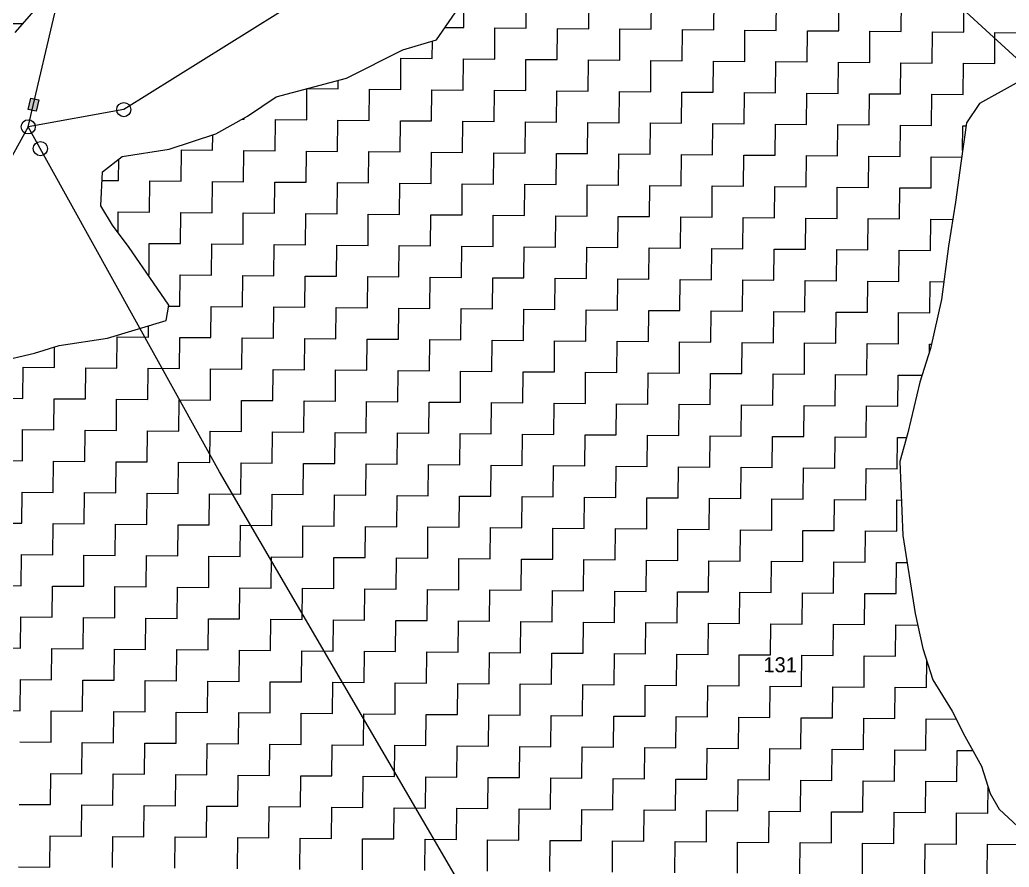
# Model space of a CAD drawing. Header units: metres. Extents: x 286188 to 288650, y 2015524 to 2018848.
# Drawn here: x 288031.2 to 288338.2, y 2017620.1 to 2017883.2 of the extents above; entities that cross this region are included whole.
import ezdxf
from ezdxf.enums import TextEntityAlignment as Align

# ---------------------------------------------------------------- set-up
doc = ezdxf.new("R2010")
doc.units = ezdxf.units.M
doc.header["$MEASUREMENT"] = 0
for name, color, linetype in [('POLY_HATCH', 12, 'Continuous'), ('POLY_PARCEL', 6, 'Continuous'), ('TEXT_PARCEL', 7, 'Continuous')]:
    doc.layers.add(name, color=color, linetype=linetype)
doc.styles.add('TEXT_MAP', font='', dxfattribs={"height": 1.8})
doc.styles.get('TEXT_MAP').set_extended_font_data('Kruti Dev 050')

msp = doc.modelspace()

# ---------------------------------------------------------------- hatches: boundary and pattern name
msp.add_hatch(color=256).paths.add_polyline_path([(288037.1, 2017858.3), (288034.67, 2017858.87), (288033.85, 2017855.36), (288036.28, 2017854.8)])

# ---------------------------------------------------------------- linework, layer by layer
msp.add_lwpolyline([(288033.85, 2017855.36), (288034.67, 2017858.87), (288037.1, 2017858.3), (288036.28, 2017854.8)], close=True)
for centre in [(288063.51, 2017855.3), (288033.86, 2017849.95), (288037.62, 2017843.18)]:
    msp.add_circle(centre, 2.2)
at = {"layer": 'POLY_HATCH'}
for p, q in [((288037.07, 2017887.59), (288029.73, 2017879.19)), ((288160.56, 2017876.95), (288166.28, 2017885.36)), ((288150.04, 2017873.82), (288160.56, 2017876.95)), ((288132.61, 2017865.1), (288150.04, 2017873.82)), ((288110.77, 2017859.25), (288132.61, 2017865.1)), ((288340.4, 2017863.51), (288329.05, 2017857.16)), ((288101.84, 2017853.28), (288110.77, 2017859.25)), ((288329.05, 2017857.16), (288324.96, 2017851.15)), ((288092.11, 2017847.73), (288101.84, 2017853.28)), ((288324.96, 2017851.15), (288323.23, 2017838.67)), ((288077.54, 2017843.02), (288092.11, 2017847.73)), ((288062.99, 2017840.73), (288077.54, 2017843.02)), ((288056.9, 2017835.95), (288062.99, 2017840.73)), ((288323.23, 2017838.67), (288321.51, 2017826.59)), ((288056.4, 2017825.47), (288056.9, 2017835.95)), ((288321.51, 2017826.59), (288319.37, 2017812.89)), ((288059.98, 2017819.39), (288056.4, 2017825.47)), ((288065.16, 2017812.48), (288059.98, 2017819.39)), ((288072.73, 2017801.53), (288065.16, 2017812.48)), ((288319.37, 2017812.89), (288317.2, 2017796.38)), ((288077.51, 2017794.63), (288072.73, 2017801.53)), ((288317.2, 2017796.38), (288313.83, 2017781.09)), ((288076.65, 2017789.8), (288077.51, 2017794.63)), ((288058.45, 2017784.32), (288076.65, 2017789.8)), ((288043.5, 2017782.03), (288058.45, 2017784.32)), ((288035.81, 2017779.68), (288043.5, 2017782.03)), ((288313.83, 2017781.09), (288310.51, 2017770.63)), ((288017.21, 2017775.42), (288035.81, 2017779.68)), ((288310.51, 2017770.63), (288306.74, 2017754.94)), ((288306.74, 2017754.94), (288304.24, 2017746.09)), ((288304.24, 2017746.09), (288305.24, 2017723.1)), ((288305.24, 2017723.1), (288309.06, 2017698.87)), ((288309.06, 2017698.87), (288311.38, 2017687.96)), ((288311.38, 2017687.96), (288314.52, 2017678.25)), ((288314.52, 2017678.25), (288320.48, 2017668.52)), ((288320.48, 2017668.52), (288324.45, 2017660.82)), ((288324.45, 2017660.82), (288329.61, 2017651.5)), ((288329.61, 2017651.5), (288332.36, 2017643.01)), ((288332.36, 2017643.01), (288335.14, 2017638.15)), ((288335.14, 2017638.15), (288349.52, 2017624.57))]:
    msp.add_line(p, q, dxfattribs=at)
at = {"layer": 'POLY_HATCH', "linetype": 'Continuous'}
for p, q in [((288168.98, 2017880.75), (288169.07, 2017890.07)), ((288188.37, 2017880.58), (288188.46, 2017890.27)), ((288207.76, 2017880.4), (288207.85, 2017890.1)), ((288227.15, 2017880.23), (288227.24, 2017889.92)), ((288246.54, 2017880.05), (288246.63, 2017889.75)), ((288265.93, 2017879.88), (288266.02, 2017889.57)), ((288285.32, 2017879.7), (288285.41, 2017889.4)), ((288304.71, 2017879.53), (288304.8, 2017889.22)), ((288324.1, 2017879.35), (288324.19, 2017889.05)), ((288023.56, 2017882.07), (288032.17, 2017881.99)), ((288163.18, 2017880.81), (288168.98, 2017880.75)), ((288178.59, 2017870.97), (288178.68, 2017880.67)), ((288178.68, 2017880.67), (288188.37, 2017880.58)), ((288197.98, 2017870.8), (288198.07, 2017880.49)), ((288198.07, 2017880.49), (288207.76, 2017880.4)), ((288217.37, 2017870.62), (288217.46, 2017880.32)), ((288217.46, 2017880.32), (288227.15, 2017880.23)), ((288236.76, 2017870.45), (288236.85, 2017880.14)), ((288236.85, 2017880.14), (288246.54, 2017880.05)), ((288256.15, 2017870.27), (288256.24, 2017879.97)), ((288256.24, 2017879.97), (288265.93, 2017879.88)), ((288275.54, 2017870.1), (288275.63, 2017879.79)), ((288275.63, 2017879.79), (288285.32, 2017879.7)), ((288294.93, 2017869.92), (288295.02, 2017879.61)), ((288295.02, 2017879.61), (288304.71, 2017879.53)), ((288314.32, 2017869.74), (288314.4, 2017879.44)), ((288314.4, 2017879.44), (288324.1, 2017879.35)), ((288333.71, 2017869.57), (288333.79, 2017879.26)), ((288333.79, 2017879.26), (288343.49, 2017879.18)), ((288159.2, 2017871.15), (288159.25, 2017876.56)), ((288149.42, 2017861.54), (288149.51, 2017871.23)), ((288149.51, 2017871.23), (288159.2, 2017871.15)), ((288168.81, 2017861.36), (288168.89, 2017871.06)), ((288168.89, 2017871.06), (288178.59, 2017870.97)), ((288188.2, 2017861.19), (288188.28, 2017870.88)), ((288188.28, 2017870.88), (288197.98, 2017870.8)), ((288207.59, 2017861.01), (288207.67, 2017870.71)), ((288207.67, 2017870.71), (288217.37, 2017870.62)), ((288226.98, 2017860.84), (288227.06, 2017870.53)), ((288227.06, 2017870.53), (288236.76, 2017870.45)), ((288246.37, 2017860.66), (288246.45, 2017870.36)), ((288246.45, 2017870.36), (288256.15, 2017870.27)), ((288265.76, 2017860.49), (288265.84, 2017870.18)), ((288265.84, 2017870.18), (288275.54, 2017870.1)), ((288285.15, 2017860.31), (288285.23, 2017870.01)), ((288285.23, 2017870.01), (288294.93, 2017869.92)), ((288304.53, 2017860.14), (288304.62, 2017869.83)), ((288304.62, 2017869.83), (288314.32, 2017869.74)), ((288323.92, 2017859.96), (288324.01, 2017869.66)), ((288324.01, 2017869.66), (288333.71, 2017869.57)), ((288130.03, 2017861.71), (288130.05, 2017864.42)), ((288120.25, 2017852.11), (288120.33, 2017861.8)), ((288120.33, 2017861.8), (288130.03, 2017861.71)), ((288139.64, 2017851.93), (288139.72, 2017861.63)), ((288139.72, 2017861.63), (288149.42, 2017861.54)), ((288159.02, 2017851.76), (288159.11, 2017861.45)), ((288159.11, 2017861.45), (288168.81, 2017861.36)), ((288178.41, 2017851.58), (288178.5, 2017861.28)), ((288178.5, 2017861.28), (288188.2, 2017861.19)), ((288197.8, 2017851.41), (288197.89, 2017861.1)), ((288197.89, 2017861.1), (288207.59, 2017861.01)), ((288217.19, 2017851.23), (288217.28, 2017860.93)), ((288217.28, 2017860.93), (288226.98, 2017860.84)), ((288236.58, 2017851.06), (288236.67, 2017860.75)), ((288236.67, 2017860.75), (288246.37, 2017860.66)), ((288255.97, 2017850.88), (288256.06, 2017860.58)), ((288256.06, 2017860.58), (288265.76, 2017860.49)), ((288275.36, 2017850.71), (288275.45, 2017860.4)), ((288275.45, 2017860.4), (288285.15, 2017860.31)), ((288294.75, 2017850.53), (288294.84, 2017860.23)), ((288294.84, 2017860.23), (288304.53, 2017860.14)), ((288314.14, 2017850.36), (288314.23, 2017860.05)), ((288314.23, 2017860.05), (288323.92, 2017859.96)), ((288333.62, 2017859.87), (288333.89, 2017859.87)), ((288333.62, 2017859.72), (288333.62, 2017859.87)), ((288100.1, 2017852.29), (288100.86, 2017852.28)), ((288100.86, 2017852.28), (288100.86, 2017852.72)), ((288110.46, 2017842.5), (288110.55, 2017852.19)), ((288110.55, 2017852.19), (288120.25, 2017852.11)), ((288129.85, 2017842.32), (288129.94, 2017852.02)), ((288129.94, 2017852.02), (288139.64, 2017851.93)), ((288149.24, 2017842.15), (288149.33, 2017851.84)), ((288149.33, 2017851.84), (288159.02, 2017851.76)), ((288168.63, 2017841.97), (288168.72, 2017851.67)), ((288168.72, 2017851.67), (288178.41, 2017851.58)), ((288188.02, 2017841.8), (288188.11, 2017851.49)), ((288188.11, 2017851.49), (288197.8, 2017851.41)), ((288207.41, 2017841.62), (288207.5, 2017851.32)), ((288207.5, 2017851.32), (288217.19, 2017851.23)), ((288226.8, 2017841.45), (288226.89, 2017851.14)), ((288226.89, 2017851.14), (288236.58, 2017851.06)), ((288246.19, 2017841.27), (288246.28, 2017850.97)), ((288246.28, 2017850.97), (288255.97, 2017850.88)), ((288265.58, 2017841.1), (288265.67, 2017850.79)), ((288265.67, 2017850.79), (288275.36, 2017850.71)), ((288284.97, 2017840.92), (288285.06, 2017850.62)), ((288285.06, 2017850.62), (288294.75, 2017850.53)), ((288304.36, 2017840.75), (288304.45, 2017850.44)), ((288304.45, 2017850.44), (288314.14, 2017850.36)), ((288323.77, 2017842.55), (288323.84, 2017850.27)), ((288323.84, 2017850.27), (288324.83, 2017850.26)), ((288091.07, 2017842.67), (288091.12, 2017847.41)), ((288081.29, 2017833.07), (288081.38, 2017842.76)), ((288081.38, 2017842.76), (288091.07, 2017842.67)), ((288100.68, 2017832.89), (288100.77, 2017842.59)), ((288100.77, 2017842.59), (288110.46, 2017842.5)), ((288120.07, 2017832.72), (288120.16, 2017842.41)), ((288120.16, 2017842.41), (288129.85, 2017842.32)), ((288139.46, 2017832.54), (288139.55, 2017842.24)), ((288139.55, 2017842.24), (288149.24, 2017842.15)), ((288158.85, 2017832.37), (288158.94, 2017842.06)), ((288158.94, 2017842.06), (288168.63, 2017841.97)), ((288178.24, 2017832.19), (288178.33, 2017841.89)), ((288178.33, 2017841.89), (288188.02, 2017841.8)), ((288197.63, 2017832.02), (288197.72, 2017841.71)), ((288197.72, 2017841.71), (288207.41, 2017841.62)), ((288217.02, 2017831.84), (288217.11, 2017841.54)), ((288217.11, 2017841.54), (288226.8, 2017841.45)), ((288061.9, 2017833.24), (288061.96, 2017839.92)), ((288236.41, 2017831.67), (288236.5, 2017841.36)), ((288236.5, 2017841.36), (288246.19, 2017841.27)), ((288255.8, 2017831.49), (288255.89, 2017841.19)), ((288255.89, 2017841.19), (288265.58, 2017841.1)), ((288275.19, 2017831.32), (288275.28, 2017841.01)), ((288275.28, 2017841.01), (288284.97, 2017840.92)), ((288294.58, 2017831.14), (288294.66, 2017840.84)), ((288294.66, 2017840.84), (288304.36, 2017840.75)), ((288313.97, 2017830.97), (288314.05, 2017840.66)), ((288314.05, 2017840.66), (288323.49, 2017840.57)), ((288056.77, 2017833.29), (288061.9, 2017833.24)), ((288071.51, 2017823.46), (288071.6, 2017833.15)), ((288071.6, 2017833.15), (288081.29, 2017833.07)), ((288090.9, 2017823.28), (288090.99, 2017832.98)), ((288090.99, 2017832.98), (288100.68, 2017832.89)), ((288110.29, 2017823.11), (288110.38, 2017832.8)), ((288110.38, 2017832.8), (288120.07, 2017832.72)), ((288129.68, 2017822.93), (288129.77, 2017832.63)), ((288129.77, 2017832.63), (288139.46, 2017832.54)), ((288149.07, 2017822.76), (288149.15, 2017832.45)), ((288149.15, 2017832.45), (288158.85, 2017832.37)), ((288168.46, 2017822.58), (288168.54, 2017832.28)), ((288168.54, 2017832.28), (288178.24, 2017832.19)), ((288187.85, 2017822.41), (288187.93, 2017832.1)), ((288187.93, 2017832.1), (288197.63, 2017832.02)), ((288207.24, 2017822.23), (288207.32, 2017831.93)), ((288207.32, 2017831.93), (288217.02, 2017831.84)), ((288226.63, 2017822.06), (288226.71, 2017831.75)), ((288226.71, 2017831.75), (288236.41, 2017831.67)), ((288246.02, 2017821.88), (288246.1, 2017831.58)), ((288246.1, 2017831.58), (288255.8, 2017831.49)), ((288265.41, 2017821.71), (288265.49, 2017831.4)), ((288265.49, 2017831.4), (288275.19, 2017831.32)), ((288284.79, 2017821.53), (288284.88, 2017831.23)), ((288284.88, 2017831.23), (288294.58, 2017831.14)), ((288304.18, 2017821.36), (288304.27, 2017831.05)), ((288304.27, 2017831.05), (288313.97, 2017830.97)), ((288061.75, 2017817.02), (288061.81, 2017823.55)), ((288061.81, 2017823.55), (288071.51, 2017823.46)), ((288081.12, 2017813.68), (288081.2, 2017823.37)), ((288081.2, 2017823.37), (288090.9, 2017823.28)), ((288100.51, 2017813.5), (288100.59, 2017823.2)), ((288100.59, 2017823.2), (288110.29, 2017823.11)), ((288119.9, 2017813.33), (288119.98, 2017823.02)), ((288119.98, 2017823.02), (288129.68, 2017822.93)), ((288139.28, 2017813.15), (288139.37, 2017822.85)), ((288139.37, 2017822.85), (288149.07, 2017822.76)), ((288158.67, 2017812.98), (288158.76, 2017822.67)), ((288158.76, 2017822.67), (288168.46, 2017822.58)), ((288178.06, 2017812.8), (288178.15, 2017822.5)), ((288178.15, 2017822.5), (288187.85, 2017822.41)), ((288197.45, 2017812.63), (288197.54, 2017822.32)), ((288197.54, 2017822.32), (288207.24, 2017822.23)), ((288216.84, 2017812.45), (288216.93, 2017822.15)), ((288216.93, 2017822.15), (288226.63, 2017822.06)), ((288236.23, 2017812.28), (288236.32, 2017821.97)), ((288236.32, 2017821.97), (288246.02, 2017821.88)), ((288255.62, 2017812.1), (288255.71, 2017821.8)), ((288255.71, 2017821.8), (288265.41, 2017821.71)), ((288275.01, 2017811.93), (288275.1, 2017821.62)), ((288275.1, 2017821.62), (288284.79, 2017821.53)), ((288294.4, 2017811.75), (288294.49, 2017821.45)), ((288294.49, 2017821.45), (288304.18, 2017821.36)), ((288313.79, 2017811.58), (288313.88, 2017821.27)), ((288313.88, 2017821.27), (288320.67, 2017821.21)), ((288071.33, 2017804.07), (288071.42, 2017813.77)), ((288071.42, 2017813.77), (288081.12, 2017813.68)), ((288090.72, 2017803.9), (288090.81, 2017813.59)), ((288090.81, 2017813.59), (288100.51, 2017813.5)), ((288110.11, 2017803.72), (288110.2, 2017813.41)), ((288110.2, 2017813.41), (288119.9, 2017813.33)), ((288129.5, 2017803.54), (288129.59, 2017813.24)), ((288129.59, 2017813.24), (288139.28, 2017813.15)), ((288148.89, 2017803.37), (288148.98, 2017813.06)), ((288148.98, 2017813.06), (288158.67, 2017812.98)), ((288168.28, 2017803.19), (288168.37, 2017812.89)), ((288168.37, 2017812.89), (288178.06, 2017812.8)), ((288187.67, 2017803.02), (288187.76, 2017812.71)), ((288187.76, 2017812.71), (288197.45, 2017812.63)), ((288207.06, 2017802.84), (288207.15, 2017812.54)), ((288207.15, 2017812.54), (288216.84, 2017812.45)), ((288226.45, 2017802.67), (288226.54, 2017812.36)), ((288226.54, 2017812.36), (288236.23, 2017812.28)), ((288245.84, 2017802.49), (288245.93, 2017812.19)), ((288245.93, 2017812.19), (288255.62, 2017812.1)), ((288265.23, 2017802.32), (288265.32, 2017812.01)), ((288265.32, 2017812.01), (288275.01, 2017811.93)), ((288284.62, 2017802.14), (288284.71, 2017811.84)), ((288284.71, 2017811.84), (288294.4, 2017811.75)), ((288304.01, 2017801.97), (288304.1, 2017811.66)), ((288304.1, 2017811.66), (288313.79, 2017811.58)), ((288070.97, 2017804.07), (288071.33, 2017804.07)), ((288080.94, 2017794.29), (288081.03, 2017803.98)), ((288081.03, 2017803.98), (288090.72, 2017803.9)), ((288100.33, 2017794.11), (288100.42, 2017803.81)), ((288100.42, 2017803.81), (288110.11, 2017803.72)), ((288119.72, 2017793.94), (288119.81, 2017803.63)), ((288119.81, 2017803.63), (288129.5, 2017803.54)), ((288139.11, 2017793.76), (288139.2, 2017803.46)), ((288139.2, 2017803.46), (288148.89, 2017803.37)), ((288158.5, 2017793.59), (288158.59, 2017803.28)), ((288158.59, 2017803.28), (288168.28, 2017803.19)), ((288177.89, 2017793.41), (288177.98, 2017803.11)), ((288177.98, 2017803.11), (288187.67, 2017803.02)), ((288197.28, 2017793.24), (288197.37, 2017802.93)), ((288197.37, 2017802.93), (288207.06, 2017802.84)), ((288216.67, 2017793.06), (288216.76, 2017802.76)), ((288216.76, 2017802.76), (288226.45, 2017802.67)), ((288236.06, 2017792.89), (288236.15, 2017802.58)), ((288236.15, 2017802.58), (288245.84, 2017802.49)), ((288255.45, 2017792.71), (288255.54, 2017802.41)), ((288255.54, 2017802.41), (288265.23, 2017802.32)), ((288274.84, 2017792.54), (288274.92, 2017802.23)), ((288274.92, 2017802.23), (288284.62, 2017802.14)), ((288294.23, 2017792.36), (288294.31, 2017802.06)), ((288294.31, 2017802.06), (288304.01, 2017801.97)), ((288313.62, 2017792.19), (288313.7, 2017801.88)), ((288313.7, 2017801.88), (288317.92, 2017801.84)), ((288077.45, 2017794.32), (288080.94, 2017794.29)), ((288090.55, 2017784.51), (288090.64, 2017794.2)), ((288090.64, 2017794.2), (288100.33, 2017794.11)), ((288109.94, 2017784.33), (288110.03, 2017794.03)), ((288110.03, 2017794.03), (288119.72, 2017793.94)), ((288129.33, 2017784.16), (288129.41, 2017793.85)), ((288129.41, 2017793.85), (288139.11, 2017793.76)), ((288148.72, 2017783.98), (288148.8, 2017793.67)), ((288148.8, 2017793.67), (288158.5, 2017793.59)), ((288168.11, 2017783.8), (288168.19, 2017793.5)), ((288168.19, 2017793.5), (288177.89, 2017793.41)), ((288187.5, 2017783.63), (288187.58, 2017793.32)), ((288187.58, 2017793.32), (288197.28, 2017793.24)), ((288206.89, 2017783.45), (288206.97, 2017793.15)), ((288206.97, 2017793.15), (288216.67, 2017793.06)), ((288226.28, 2017783.28), (288226.36, 2017792.97)), ((288226.36, 2017792.97), (288236.06, 2017792.89)), ((288245.67, 2017783.1), (288245.75, 2017792.8)), ((288245.75, 2017792.8), (288255.45, 2017792.71)), ((288265.06, 2017782.93), (288265.14, 2017792.62)), ((288265.14, 2017792.62), (288274.84, 2017792.54)), ((288284.44, 2017782.75), (288284.53, 2017792.45)), ((288284.53, 2017792.45), (288294.23, 2017792.36)), ((288303.83, 2017782.58), (288303.92, 2017792.27)), ((288303.92, 2017792.27), (288313.62, 2017792.19)), ((288071.16, 2017784.68), (288071.19, 2017788.15)), ((288061.38, 2017775.07), (288061.46, 2017784.77)), ((288061.46, 2017784.77), (288071.16, 2017784.68)), ((288080.77, 2017774.9), (288080.85, 2017784.59)), ((288080.85, 2017784.59), (288090.55, 2017784.51)), ((288100.16, 2017774.72), (288100.24, 2017784.42)), ((288100.24, 2017784.42), (288109.94, 2017784.33)), ((288119.54, 2017774.55), (288119.63, 2017784.24)), ((288119.63, 2017784.24), (288129.33, 2017784.16)), ((288138.93, 2017774.37), (288139.02, 2017784.07)), ((288139.02, 2017784.07), (288148.72, 2017783.98)), ((288158.32, 2017774.2), (288158.41, 2017783.89)), ((288158.41, 2017783.89), (288168.11, 2017783.8)), ((288177.71, 2017774.02), (288177.8, 2017783.72)), ((288177.8, 2017783.72), (288187.5, 2017783.63)), ((288197.1, 2017773.85), (288197.19, 2017783.54)), ((288197.19, 2017783.54), (288206.89, 2017783.45)), ((288216.49, 2017773.67), (288216.58, 2017783.37)), ((288216.58, 2017783.37), (288226.28, 2017783.28)), ((288235.88, 2017773.5), (288235.97, 2017783.19)), ((288235.97, 2017783.19), (288245.67, 2017783.1)), ((288041.99, 2017775.25), (288042.04, 2017781.59)), ((288255.27, 2017773.32), (288255.36, 2017783.02)), ((288255.36, 2017783.02), (288265.06, 2017782.93)), ((288274.66, 2017773.15), (288274.75, 2017782.84)), ((288274.75, 2017782.84), (288284.44, 2017782.75)), ((288294.05, 2017772.97), (288294.14, 2017782.67)), ((288294.14, 2017782.67), (288303.83, 2017782.58)), ((288313.51, 2017780.06), (288313.53, 2017782.49)), ((288313.53, 2017782.49), (288314.14, 2017782.49)), ((288032.2, 2017765.64), (288032.29, 2017775.34)), ((288032.29, 2017775.34), (288041.99, 2017775.25)), ((288051.59, 2017765.47), (288051.68, 2017775.16)), ((288051.68, 2017775.16), (288061.38, 2017775.07)), ((288070.98, 2017765.29), (288071.07, 2017774.99)), ((288071.07, 2017774.99), (288080.77, 2017774.9)), ((288090.37, 2017765.12), (288090.46, 2017774.81)), ((288090.46, 2017774.81), (288100.16, 2017774.72)), ((288109.76, 2017764.94), (288109.85, 2017774.64)), ((288109.85, 2017774.64), (288119.54, 2017774.55)), ((288129.15, 2017764.77), (288129.24, 2017774.46)), ((288129.24, 2017774.46), (288138.93, 2017774.37)), ((288148.54, 2017764.59), (288148.63, 2017774.29)), ((288148.63, 2017774.29), (288158.32, 2017774.2)), ((288167.93, 2017764.42), (288168.02, 2017774.11)), ((288168.02, 2017774.11), (288177.71, 2017774.02)), ((288187.32, 2017764.24), (288187.41, 2017773.93)), ((288187.41, 2017773.93), (288197.1, 2017773.85)), ((288206.71, 2017764.06), (288206.8, 2017773.76)), ((288206.8, 2017773.76), (288216.49, 2017773.67)), ((288226.1, 2017763.89), (288226.19, 2017773.58)), ((288226.19, 2017773.58), (288235.88, 2017773.5)), ((288245.49, 2017763.71), (288245.58, 2017773.41)), ((288245.58, 2017773.41), (288255.27, 2017773.32)), ((288264.88, 2017763.54), (288264.97, 2017773.23)), ((288264.97, 2017773.23), (288274.66, 2017773.15)), ((288284.27, 2017763.36), (288284.36, 2017773.06)), ((288284.36, 2017773.06), (288294.05, 2017772.97)), ((288303.66, 2017763.19), (288303.75, 2017772.88)), ((288303.75, 2017772.88), (288311.21, 2017772.82)), ((288022.51, 2017765.73), (288032.2, 2017765.64)), ((288041.81, 2017755.86), (288041.9, 2017765.55)), ((288041.9, 2017765.55), (288051.59, 2017765.47)), ((288061.2, 2017755.68), (288061.29, 2017765.38)), ((288061.29, 2017765.38), (288070.98, 2017765.29)), ((288080.59, 2017755.51), (288080.68, 2017765.2)), ((288080.68, 2017765.2), (288090.37, 2017765.12)), ((288099.98, 2017755.33), (288100.07, 2017765.03)), ((288100.07, 2017765.03), (288109.76, 2017764.94)), ((288119.37, 2017755.16), (288119.46, 2017764.85)), ((288119.46, 2017764.85), (288129.15, 2017764.77)), ((288138.76, 2017754.98), (288138.85, 2017764.68)), ((288138.85, 2017764.68), (288148.54, 2017764.59)), ((288158.15, 2017754.81), (288158.24, 2017764.5)), ((288158.24, 2017764.5), (288167.93, 2017764.42)), ((288177.54, 2017754.63), (288177.63, 2017764.33)), ((288177.63, 2017764.33), (288187.32, 2017764.24)), ((288196.93, 2017754.46), (288197.02, 2017764.15)), ((288197.02, 2017764.15), (288206.71, 2017764.06)), ((288216.32, 2017754.28), (288216.41, 2017763.98)), ((288216.41, 2017763.98), (288226.1, 2017763.89)), ((288235.71, 2017754.11), (288235.8, 2017763.8)), ((288235.8, 2017763.8), (288245.49, 2017763.71)), ((288255.1, 2017753.93), (288255.19, 2017763.63)), ((288255.19, 2017763.63), (288264.88, 2017763.54)), ((288274.49, 2017753.76), (288274.57, 2017763.45)), ((288274.57, 2017763.45), (288284.27, 2017763.36)), ((288293.88, 2017753.58), (288293.96, 2017763.28)), ((288293.96, 2017763.28), (288303.66, 2017763.19)), ((288032.03, 2017746.25), (288032.12, 2017755.95)), ((288032.12, 2017755.95), (288041.81, 2017755.86)), ((288051.42, 2017746.08), (288051.51, 2017755.77)), ((288051.51, 2017755.77), (288061.2, 2017755.68)), ((288070.81, 2017745.9), (288070.9, 2017755.6)), ((288070.9, 2017755.6), (288080.59, 2017755.51)), ((288090.2, 2017745.73), (288090.29, 2017755.42)), ((288090.29, 2017755.42), (288099.98, 2017755.33)), ((288109.59, 2017745.55), (288109.67, 2017755.25)), ((288109.67, 2017755.25), (288119.37, 2017755.16)), ((288128.98, 2017745.38), (288129.06, 2017755.07)), ((288129.06, 2017755.07), (288138.76, 2017754.98)), ((288148.37, 2017745.2), (288148.45, 2017754.9)), ((288148.45, 2017754.9), (288158.15, 2017754.81)), ((288167.76, 2017745.03), (288167.84, 2017754.72)), ((288167.84, 2017754.72), (288177.54, 2017754.63)), ((288187.15, 2017744.85), (288187.23, 2017754.55)), ((288187.23, 2017754.55), (288196.93, 2017754.46)), ((288206.54, 2017744.68), (288206.62, 2017754.37)), ((288206.62, 2017754.37), (288216.32, 2017754.28)), ((288225.93, 2017744.5), (288226.01, 2017754.19)), ((288226.01, 2017754.19), (288235.71, 2017754.11)), ((288245.32, 2017744.32), (288245.4, 2017754.02)), ((288245.4, 2017754.02), (288255.1, 2017753.93)), ((288264.7, 2017744.15), (288264.79, 2017753.84)), ((288264.79, 2017753.84), (288274.49, 2017753.76)), ((288284.09, 2017743.97), (288284.18, 2017753.67)), ((288284.18, 2017753.67), (288293.88, 2017753.58)), ((288303.48, 2017743.8), (288303.57, 2017753.49)), ((288303.57, 2017753.49), (288306.32, 2017753.47)), ((288022.33, 2017746.34), (288032.03, 2017746.25)), ((288041.64, 2017736.47), (288041.72, 2017746.16)), ((288041.72, 2017746.16), (288051.42, 2017746.08)), ((288061.03, 2017736.29), (288061.11, 2017745.99)), ((288061.11, 2017745.99), (288070.81, 2017745.9)), ((288080.42, 2017736.12), (288080.5, 2017745.81)), ((288080.5, 2017745.81), (288090.2, 2017745.73)), ((288099.8, 2017735.94), (288099.89, 2017745.64)), ((288099.89, 2017745.64), (288109.59, 2017745.55)), ((288119.19, 2017735.77), (288119.28, 2017745.46)), ((288119.28, 2017745.46), (288128.98, 2017745.38)), ((288138.58, 2017735.59), (288138.67, 2017745.29)), ((288138.67, 2017745.29), (288148.37, 2017745.2)), ((288157.97, 2017735.42), (288158.06, 2017745.11)), ((288158.06, 2017745.11), (288167.76, 2017745.03)), ((288177.36, 2017735.24), (288177.45, 2017744.94)), ((288177.45, 2017744.94), (288187.15, 2017744.85)), ((288196.75, 2017735.07), (288196.84, 2017744.76)), ((288196.84, 2017744.76), (288206.54, 2017744.68)), ((288216.14, 2017734.89), (288216.23, 2017744.59)), ((288216.23, 2017744.59), (288225.93, 2017744.5)), ((288235.53, 2017734.72), (288235.62, 2017744.41)), ((288235.62, 2017744.41), (288245.32, 2017744.32)), ((288254.92, 2017734.54), (288255.01, 2017744.24)), ((288255.01, 2017744.24), (288264.7, 2017744.15)), ((288274.31, 2017734.37), (288274.4, 2017744.06)), ((288274.4, 2017744.06), (288284.09, 2017743.97)), ((288293.7, 2017734.19), (288293.79, 2017743.89)), ((288293.79, 2017743.89), (288303.48, 2017743.8)), ((288031.85, 2017726.86), (288031.94, 2017736.56)), ((288031.94, 2017736.56), (288041.64, 2017736.47)), ((288051.24, 2017726.69), (288051.33, 2017736.38)), ((288051.33, 2017736.38), (288061.03, 2017736.29)), ((288070.63, 2017726.51), (288070.72, 2017736.21)), ((288070.72, 2017736.21), (288080.42, 2017736.12)), ((288090.02, 2017726.34), (288090.11, 2017736.03)), ((288090.11, 2017736.03), (288099.8, 2017735.94)), ((288109.41, 2017726.16), (288109.5, 2017735.86)), ((288109.5, 2017735.86), (288119.19, 2017735.77)), ((288128.8, 2017725.99), (288128.89, 2017735.68)), ((288128.89, 2017735.68), (288138.58, 2017735.59)), ((288148.19, 2017725.81), (288148.28, 2017735.51)), ((288148.28, 2017735.51), (288157.97, 2017735.42)), ((288167.58, 2017725.64), (288167.67, 2017735.33)), ((288167.67, 2017735.33), (288177.36, 2017735.24)), ((288186.97, 2017725.46), (288187.06, 2017735.16)), ((288187.06, 2017735.16), (288196.75, 2017735.07)), ((288206.36, 2017725.29), (288206.45, 2017734.98)), ((288206.45, 2017734.98), (288216.14, 2017734.89)), ((288225.75, 2017725.11), (288225.84, 2017734.81)), ((288225.84, 2017734.81), (288235.53, 2017734.72)), ((288245.14, 2017724.94), (288245.23, 2017734.63)), ((288245.23, 2017734.63), (288254.92, 2017734.54)), ((288264.53, 2017724.76), (288264.62, 2017734.45)), ((288264.62, 2017734.45), (288274.31, 2017734.37)), ((288283.92, 2017724.58), (288284.01, 2017734.28)), ((288284.01, 2017734.28), (288293.7, 2017734.19)), ((288303.31, 2017724.41), (288303.4, 2017734.1)), ((288303.4, 2017734.1), (288304.76, 2017734.09)), ((288022.16, 2017726.95), (288031.85, 2017726.86)), ((288041.46, 2017717.08), (288041.55, 2017726.77)), ((288041.55, 2017726.77), (288051.24, 2017726.69)), ((288060.85, 2017716.9), (288060.94, 2017726.6)), ((288060.94, 2017726.6), (288070.63, 2017726.51)), ((288080.24, 2017716.73), (288080.33, 2017726.42)), ((288080.33, 2017726.42), (288090.02, 2017726.34)), ((288099.63, 2017716.55), (288099.72, 2017726.25)), ((288099.72, 2017726.25), (288109.41, 2017726.16)), ((288119.02, 2017716.38), (288119.11, 2017726.07)), ((288119.11, 2017726.07), (288128.8, 2017725.99)), ((288138.41, 2017716.2), (288138.5, 2017725.9)), ((288138.5, 2017725.9), (288148.19, 2017725.81)), ((288157.8, 2017716.03), (288157.89, 2017725.72)), ((288157.89, 2017725.72), (288167.58, 2017725.64)), ((288177.19, 2017715.85), (288177.28, 2017725.55)), ((288177.28, 2017725.55), (288186.97, 2017725.46)), ((288196.58, 2017715.68), (288196.67, 2017725.37)), ((288196.67, 2017725.37), (288206.36, 2017725.29)), ((288215.97, 2017715.5), (288216.06, 2017725.2)), ((288216.06, 2017725.2), (288225.75, 2017725.11)), ((288235.36, 2017715.33), (288235.45, 2017725.02)), ((288235.45, 2017725.02), (288245.14, 2017724.94)), ((288254.75, 2017715.15), (288254.83, 2017724.85)), ((288254.83, 2017724.85), (288264.53, 2017724.76)), ((288274.14, 2017714.98), (288274.22, 2017724.67)), ((288274.22, 2017724.67), (288283.92, 2017724.58)), ((288293.53, 2017714.8), (288293.61, 2017724.5)), ((288293.61, 2017724.5), (288303.31, 2017724.41)), ((288031.68, 2017707.47), (288031.77, 2017717.17)), ((288031.77, 2017717.17), (288041.46, 2017717.08)), ((288051.07, 2017707.3), (288051.16, 2017716.99)), ((288051.16, 2017716.99), (288060.85, 2017716.9)), ((288070.46, 2017707.12), (288070.55, 2017716.82)), ((288070.55, 2017716.82), (288080.24, 2017716.73)), ((288089.85, 2017706.95), (288089.93, 2017716.64)), ((288089.93, 2017716.64), (288099.63, 2017716.55)), ((288109.24, 2017706.77), (288109.32, 2017716.47)), ((288109.32, 2017716.47), (288119.02, 2017716.38)), ((288128.63, 2017706.6), (288128.71, 2017716.29)), ((288128.71, 2017716.29), (288138.41, 2017716.2)), ((288148.02, 2017706.42), (288148.1, 2017716.12)), ((288148.1, 2017716.12), (288157.8, 2017716.03)), ((288167.41, 2017706.25), (288167.49, 2017715.94)), ((288167.49, 2017715.94), (288177.19, 2017715.85)), ((288186.8, 2017706.07), (288186.88, 2017715.77)), ((288186.88, 2017715.77), (288196.58, 2017715.68)), ((288206.19, 2017705.9), (288206.27, 2017715.59)), ((288206.27, 2017715.59), (288215.97, 2017715.5)), ((288225.58, 2017705.72), (288225.66, 2017715.42)), ((288225.66, 2017715.42), (288235.36, 2017715.33)), ((288244.96, 2017705.55), (288245.05, 2017715.24)), ((288245.05, 2017715.24), (288254.75, 2017715.15)), ((288264.35, 2017705.37), (288264.44, 2017715.07)), ((288264.44, 2017715.07), (288274.14, 2017714.98)), ((288283.74, 2017705.2), (288283.83, 2017714.89)), ((288283.83, 2017714.89), (288293.53, 2017714.8)), ((288303.13, 2017705.02), (288303.22, 2017714.71)), ((288303.22, 2017714.71), (288306.57, 2017714.68)), ((288021.98, 2017707.56), (288031.68, 2017707.47)), ((288041.29, 2017697.69), (288041.37, 2017707.38)), ((288041.37, 2017707.38), (288051.07, 2017707.3)), ((288060.68, 2017697.51), (288060.76, 2017707.21)), ((288060.76, 2017707.21), (288070.46, 2017707.12)), ((288080.06, 2017697.34), (288080.15, 2017707.03)), ((288080.15, 2017707.03), (288089.85, 2017706.95)), ((288099.45, 2017697.16), (288099.54, 2017706.86)), ((288099.54, 2017706.86), (288109.24, 2017706.77)), ((288118.84, 2017696.99), (288118.93, 2017706.68)), ((288118.93, 2017706.68), (288128.63, 2017706.6)), ((288138.23, 2017696.81), (288138.32, 2017706.51)), ((288138.32, 2017706.51), (288148.02, 2017706.42)), ((288157.62, 2017696.64), (288157.71, 2017706.33)), ((288157.71, 2017706.33), (288167.41, 2017706.25)), ((288177.01, 2017696.46), (288177.1, 2017706.16)), ((288177.1, 2017706.16), (288186.8, 2017706.07)), ((288196.4, 2017696.29), (288196.49, 2017705.98)), ((288196.49, 2017705.98), (288206.19, 2017705.9)), ((288215.79, 2017696.11), (288215.88, 2017705.81)), ((288215.88, 2017705.81), (288225.58, 2017705.72)), ((288235.18, 2017695.94), (288235.27, 2017705.63)), ((288235.27, 2017705.63), (288244.96, 2017705.55)), ((288254.57, 2017695.76), (288254.66, 2017705.46)), ((288254.66, 2017705.46), (288264.35, 2017705.37)), ((288273.96, 2017695.59), (288274.05, 2017705.28)), ((288274.05, 2017705.28), (288283.74, 2017705.2)), ((288293.35, 2017695.41), (288293.44, 2017705.11)), ((288293.44, 2017705.11), (288303.13, 2017705.02)), ((288031.5, 2017688.08), (288031.59, 2017697.78)), ((288031.59, 2017697.78), (288041.29, 2017697.69)), ((288050.89, 2017687.91), (288050.98, 2017697.6)), ((288050.98, 2017697.6), (288060.68, 2017697.51)), ((288070.28, 2017687.73), (288070.37, 2017697.43)), ((288070.37, 2017697.43), (288080.06, 2017697.34)), ((288089.67, 2017687.56), (288089.76, 2017697.25)), ((288089.76, 2017697.25), (288099.45, 2017697.16)), ((288109.06, 2017687.38), (288109.15, 2017697.08)), ((288109.15, 2017697.08), (288118.84, 2017696.99)), ((288128.45, 2017687.21), (288128.54, 2017696.9)), ((288128.54, 2017696.9), (288138.23, 2017696.81)), ((288147.84, 2017687.03), (288147.93, 2017696.73)), ((288147.93, 2017696.73), (288157.62, 2017696.64)), ((288167.23, 2017686.86), (288167.32, 2017696.55)), ((288167.32, 2017696.55), (288177.01, 2017696.46)), ((288186.62, 2017686.68), (288186.71, 2017696.38)), ((288186.71, 2017696.38), (288196.4, 2017696.29)), ((288206.01, 2017686.51), (288206.1, 2017696.2)), ((288206.1, 2017696.2), (288215.79, 2017696.11)), ((288225.4, 2017686.33), (288225.49, 2017696.03)), ((288225.49, 2017696.03), (288235.18, 2017695.94)), ((288244.79, 2017686.16), (288244.88, 2017695.85)), ((288244.88, 2017695.85), (288254.57, 2017695.76)), ((288264.18, 2017685.98), (288264.27, 2017695.68)), ((288264.27, 2017695.68), (288273.96, 2017695.59)), ((288283.57, 2017685.81), (288283.66, 2017695.5)), ((288283.66, 2017695.5), (288293.35, 2017695.41)), ((288302.96, 2017685.63), (288303.05, 2017695.33)), ((288303.05, 2017695.33), (288309.82, 2017695.26)), ((288021.81, 2017688.17), (288031.5, 2017688.08)), ((288041.11, 2017678.3), (288041.2, 2017687.99)), ((288041.2, 2017687.99), (288050.89, 2017687.91)), ((288060.5, 2017678.12), (288060.59, 2017687.82)), ((288060.59, 2017687.82), (288070.28, 2017687.73)), ((288079.89, 2017677.95), (288079.98, 2017687.64)), ((288079.98, 2017687.64), (288089.67, 2017687.56)), ((288099.28, 2017677.77), (288099.37, 2017687.47)), ((288099.37, 2017687.47), (288109.06, 2017687.38)), ((288118.67, 2017677.6), (288118.76, 2017687.29)), ((288118.76, 2017687.29), (288128.45, 2017687.21)), ((288138.06, 2017677.42), (288138.15, 2017687.12)), ((288138.15, 2017687.12), (288147.84, 2017687.03)), ((288157.45, 2017677.25), (288157.54, 2017686.94)), ((288157.54, 2017686.94), (288167.23, 2017686.86)), ((288176.84, 2017677.07), (288176.93, 2017686.77)), ((288176.93, 2017686.77), (288186.62, 2017686.68)), ((288196.23, 2017676.9), (288196.32, 2017686.59)), ((288196.32, 2017686.59), (288206.01, 2017686.51)), ((288215.62, 2017676.72), (288215.71, 2017686.42)), ((288215.71, 2017686.42), (288225.4, 2017686.33)), ((288235.01, 2017676.55), (288235.09, 2017686.24)), ((288235.09, 2017686.24), (288244.79, 2017686.16)), ((288254.4, 2017676.37), (288254.48, 2017686.07)), ((288254.48, 2017686.07), (288264.18, 2017685.98)), ((288273.79, 2017676.2), (288273.87, 2017685.89)), ((288273.87, 2017685.89), (288283.57, 2017685.81)), ((288293.18, 2017676.02), (288293.26, 2017685.72)), ((288293.26, 2017685.72), (288302.96, 2017685.63)), ((288312.57, 2017675.85), (288312.64, 2017684.06)), ((288031.33, 2017668.69), (288031.42, 2017678.39)), ((288031.42, 2017678.39), (288041.11, 2017678.3)), ((288050.72, 2017668.52), (288050.81, 2017678.21)), ((288050.81, 2017678.21), (288060.5, 2017678.12)), ((288070.11, 2017668.34), (288070.19, 2017678.04)), ((288070.19, 2017678.04), (288079.89, 2017677.95)), ((288089.5, 2017668.17), (288089.58, 2017677.86)), ((288089.58, 2017677.86), (288099.28, 2017677.77)), ((288108.89, 2017667.99), (288108.97, 2017677.69)), ((288108.97, 2017677.69), (288118.67, 2017677.6)), ((288128.28, 2017667.82), (288128.36, 2017677.51)), ((288128.36, 2017677.51), (288138.06, 2017677.42)), ((288147.67, 2017667.64), (288147.75, 2017677.34)), ((288147.75, 2017677.34), (288157.45, 2017677.25)), ((288167.06, 2017667.47), (288167.14, 2017677.16)), ((288167.14, 2017677.16), (288176.84, 2017677.07)), ((288186.45, 2017667.29), (288186.53, 2017676.99)), ((288186.53, 2017676.99), (288196.23, 2017676.9)), ((288205.84, 2017667.12), (288205.92, 2017676.81)), ((288205.92, 2017676.81), (288215.62, 2017676.72)), ((288225.22, 2017666.94), (288225.31, 2017676.64)), ((288225.31, 2017676.64), (288235.01, 2017676.55)), ((288244.61, 2017666.77), (288244.7, 2017676.46)), ((288244.7, 2017676.46), (288254.4, 2017676.37)), ((288264, 2017666.59), (288264.09, 2017676.29)), ((288264.09, 2017676.29), (288273.79, 2017676.2)), ((288283.39, 2017666.42), (288283.48, 2017676.11)), ((288283.48, 2017676.11), (288293.18, 2017676.02)), ((288302.78, 2017666.24), (288302.87, 2017675.94)), ((288302.87, 2017675.94), (288312.57, 2017675.85)), ((288021.63, 2017668.78), (288031.33, 2017668.69)), ((288040.94, 2017658.91), (288041.02, 2017668.61)), ((288041.02, 2017668.61), (288050.72, 2017668.52)), ((288060.32, 2017658.74), (288060.41, 2017668.43)), ((288060.41, 2017668.43), (288070.11, 2017668.34)), ((288079.71, 2017658.56), (288079.8, 2017668.25)), ((288079.8, 2017668.25), (288089.5, 2017668.17)), ((288099.1, 2017658.38), (288099.19, 2017668.08)), ((288099.19, 2017668.08), (288108.89, 2017667.99)), ((288118.49, 2017658.21), (288118.58, 2017667.9)), ((288118.58, 2017667.9), (288128.28, 2017667.82)), ((288137.88, 2017658.03), (288137.97, 2017667.73)), ((288137.97, 2017667.73), (288147.67, 2017667.64)), ((288157.27, 2017657.86), (288157.36, 2017667.55)), ((288157.36, 2017667.55), (288167.06, 2017667.47)), ((288176.66, 2017657.68), (288176.75, 2017667.38)), ((288176.75, 2017667.38), (288186.45, 2017667.29)), ((288196.05, 2017657.51), (288196.14, 2017667.2)), ((288196.14, 2017667.2), (288205.84, 2017667.12)), ((288215.44, 2017657.33), (288215.53, 2017667.03)), ((288215.53, 2017667.03), (288225.22, 2017666.94)), ((288234.83, 2017657.16), (288234.92, 2017666.85)), ((288234.92, 2017666.85), (288244.61, 2017666.77)), ((288254.22, 2017656.98), (288254.31, 2017666.68)), ((288254.31, 2017666.68), (288264, 2017666.59)), ((288273.61, 2017656.81), (288273.7, 2017666.5)), ((288273.7, 2017666.5), (288283.39, 2017666.42)), ((288293, 2017656.63), (288293.09, 2017666.33)), ((288293.09, 2017666.33), (288302.78, 2017666.24)), ((288312.39, 2017656.46), (288312.48, 2017666.15)), ((288312.48, 2017666.15), (288321.75, 2017666.07)), ((288031.24, 2017659), (288040.94, 2017658.91)), ((288050.54, 2017649.13), (288050.63, 2017658.82)), ((288050.63, 2017658.82), (288060.32, 2017658.74)), ((288069.93, 2017648.95), (288070.02, 2017658.65)), ((288070.02, 2017658.65), (288079.71, 2017658.56)), ((288089.32, 2017648.78), (288089.41, 2017658.47)), ((288089.41, 2017658.47), (288099.1, 2017658.38)), ((288108.71, 2017648.6), (288108.8, 2017658.3)), ((288108.8, 2017658.3), (288118.49, 2017658.21)), ((288128.1, 2017648.43), (288128.19, 2017658.12)), ((288128.19, 2017658.12), (288137.88, 2017658.03)), ((288147.49, 2017648.25), (288147.58, 2017657.95)), ((288147.58, 2017657.95), (288157.27, 2017657.86)), ((288166.88, 2017648.08), (288166.97, 2017657.77)), ((288166.97, 2017657.77), (288176.66, 2017657.68)), ((288186.27, 2017647.9), (288186.36, 2017657.6)), ((288186.36, 2017657.6), (288196.05, 2017657.51)), ((288205.66, 2017647.73), (288205.75, 2017657.42)), ((288205.75, 2017657.42), (288215.44, 2017657.33)), ((288225.05, 2017647.55), (288225.14, 2017657.25)), ((288225.14, 2017657.25), (288234.83, 2017657.16)), ((288244.44, 2017647.38), (288244.53, 2017657.07)), ((288244.53, 2017657.07), (288254.22, 2017656.98)), ((288263.83, 2017647.2), (288263.92, 2017656.9)), ((288263.92, 2017656.9), (288273.61, 2017656.81)), ((288283.22, 2017647.03), (288283.31, 2017656.72)), ((288283.31, 2017656.72), (288293, 2017656.63)), ((288302.61, 2017646.85), (288302.7, 2017656.55)), ((288302.7, 2017656.55), (288312.39, 2017656.46)), ((288322, 2017646.68), (288322.09, 2017656.37)), ((288322.09, 2017656.37), (288326.94, 2017656.33)), ((288040.76, 2017639.52), (288040.85, 2017649.22)), ((288040.85, 2017649.22), (288050.54, 2017649.13)), ((288060.15, 2017639.35), (288060.24, 2017649.04)), ((288060.24, 2017649.04), (288069.93, 2017648.95)), ((288079.54, 2017639.17), (288079.63, 2017648.87)), ((288079.63, 2017648.87), (288089.32, 2017648.78)), ((288098.93, 2017639), (288099.02, 2017648.69)), ((288099.02, 2017648.69), (288108.71, 2017648.6)), ((288118.32, 2017638.82), (288118.41, 2017648.51)), ((288118.41, 2017648.51), (288128.1, 2017648.43)), ((288137.71, 2017638.64), (288137.8, 2017648.34)), ((288137.8, 2017648.34), (288147.49, 2017648.25)), ((288157.1, 2017638.47), (288157.19, 2017648.16)), ((288157.19, 2017648.16), (288166.88, 2017648.08)), ((288176.49, 2017638.29), (288176.58, 2017647.99)), ((288176.58, 2017647.99), (288186.27, 2017647.9)), ((288195.88, 2017638.12), (288195.97, 2017647.81)), ((288195.97, 2017647.81), (288205.66, 2017647.73)), ((288215.27, 2017637.94), (288215.35, 2017647.64)), ((288215.35, 2017647.64), (288225.05, 2017647.55)), ((288234.66, 2017637.77), (288234.74, 2017647.46)), ((288234.74, 2017647.46), (288244.44, 2017647.38)), ((288254.05, 2017637.59), (288254.13, 2017647.29)), ((288254.13, 2017647.29), (288263.83, 2017647.2)), ((288273.44, 2017637.42), (288273.52, 2017647.11)), ((288273.52, 2017647.11), (288283.22, 2017647.03)), ((288292.83, 2017637.24), (288292.91, 2017646.94)), ((288292.91, 2017646.94), (288302.61, 2017646.85)), ((288312.22, 2017637.07), (288312.3, 2017646.76)), ((288312.3, 2017646.76), (288322, 2017646.68)), ((288331.61, 2017636.89), (288331.68, 2017645.1)), ((288031.07, 2017639.61), (288040.76, 2017639.52)), ((288050.37, 2017629.74), (288050.45, 2017639.43)), ((288050.45, 2017639.43), (288060.15, 2017639.35)), ((288069.76, 2017629.56), (288069.84, 2017639.26)), ((288069.84, 2017639.26), (288079.54, 2017639.17)), ((288089.15, 2017629.39), (288089.23, 2017639.08)), ((288089.23, 2017639.08), (288098.93, 2017639)), ((288108.54, 2017629.21), (288108.62, 2017638.91)), ((288108.62, 2017638.91), (288118.32, 2017638.82)), ((288127.93, 2017629.04), (288128.01, 2017638.73)), ((288128.01, 2017638.73), (288137.71, 2017638.64)), ((288147.32, 2017628.86), (288147.4, 2017638.56)), ((288147.4, 2017638.56), (288157.1, 2017638.47)), ((288166.71, 2017628.69), (288166.79, 2017638.38)), ((288166.79, 2017638.38), (288176.49, 2017638.29)), ((288186.1, 2017628.51), (288186.18, 2017638.21)), ((288186.18, 2017638.21), (288195.88, 2017638.12)), ((288205.48, 2017628.34), (288205.57, 2017638.03)), ((288205.57, 2017638.03), (288215.27, 2017637.94)), ((288224.87, 2017628.16), (288224.96, 2017637.86)), ((288224.96, 2017637.86), (288234.66, 2017637.77)), ((288244.26, 2017627.99), (288244.35, 2017637.68)), ((288244.35, 2017637.68), (288254.05, 2017637.59)), ((288263.65, 2017627.81), (288263.74, 2017637.51)), ((288263.74, 2017637.51), (288273.44, 2017637.42)), ((288283.04, 2017627.64), (288283.13, 2017637.33)), ((288283.13, 2017637.33), (288292.83, 2017637.24)), ((288302.43, 2017627.46), (288302.52, 2017637.16)), ((288302.52, 2017637.16), (288312.22, 2017637.07)), ((288321.82, 2017627.29), (288321.91, 2017636.98)), ((288321.91, 2017636.98), (288331.61, 2017636.89)), ((288040.58, 2017620.13), (288040.67, 2017629.83)), ((288040.67, 2017629.83), (288050.37, 2017629.74)), ((288059.97, 2017619.96), (288060.06, 2017629.65)), ((288060.06, 2017629.65), (288069.76, 2017629.56)), ((288079.36, 2017619.78), (288079.45, 2017629.48)), ((288079.45, 2017629.48), (288089.15, 2017629.39)), ((288098.75, 2017619.61), (288098.84, 2017629.3)), ((288098.84, 2017629.3), (288108.54, 2017629.21)), ((288118.14, 2017619.43), (288118.23, 2017629.13)), ((288118.23, 2017629.13), (288127.93, 2017629.04)), ((288137.53, 2017619.26), (288137.62, 2017628.95)), ((288137.62, 2017628.95), (288147.32, 2017628.86)), ((288156.92, 2017619.08), (288157.01, 2017628.77)), ((288157.01, 2017628.77), (288166.71, 2017628.69)), ((288176.31, 2017618.91), (288176.4, 2017628.6)), ((288176.4, 2017628.6), (288186.1, 2017628.51)), ((288195.7, 2017618.73), (288195.79, 2017628.42)), ((288195.79, 2017628.42), (288205.48, 2017628.34)), ((288215.09, 2017618.55), (288215.18, 2017628.25)), ((288215.18, 2017628.25), (288224.87, 2017628.16)), ((288234.48, 2017618.38), (288234.57, 2017628.07)), ((288234.57, 2017628.07), (288244.26, 2017627.99)), ((288253.87, 2017618.2), (288253.96, 2017627.9)), ((288253.96, 2017627.9), (288263.65, 2017627.81)), ((288273.26, 2017618.03), (288273.35, 2017627.72)), ((288273.35, 2017627.72), (288283.04, 2017627.64)), ((288292.65, 2017617.85), (288292.74, 2017627.55)), ((288292.74, 2017627.55), (288302.43, 2017627.46)), ((288312.04, 2017617.68), (288312.13, 2017627.37)), ((288312.13, 2017627.37), (288321.82, 2017627.29)), ((288331.43, 2017617.5), (288331.52, 2017627.2)), ((288331.52, 2017627.2), (288341.21, 2017627.11)), ((288030.89, 2017620.22), (288040.58, 2017620.13))]:
    msp.add_line(p, q, dxfattribs=at)
at = {"layer": 'POLY_PARCEL'}
for p, q in [((288033.86, 2017849.95), (288065.28, 2017984.23)), ((288330.93, 2017879.94), (288239.66, 2017964.53)), ((288155.85, 2017913.03), (288063.51, 2017855.3)), ((288446.99, 2017773.96), (288330.93, 2017879.94)), ((288063.51, 2017855.3), (288033.86, 2017849.95)), ((288033.86, 2017849.95), (287956.64, 2017710.79)), ((288093.22, 2017742.84), (288033.86, 2017849.95)), ((288209.89, 2017542.83), (288093.22, 2017742.84))]:
    msp.add_line(p, q, dxfattribs=at)

# ---------------------------------------------------------------- texts
at = {"layer": 'TEXT_PARCEL', "style": 'TEXT_MAP'}
msp.add_text('131', height=4.654, rotation=359.4824, dxfattribs=at).set_placement((288267.15, 2017682.94), align=Align.MIDDLE)

doc.saveas('drawing.dxf')
